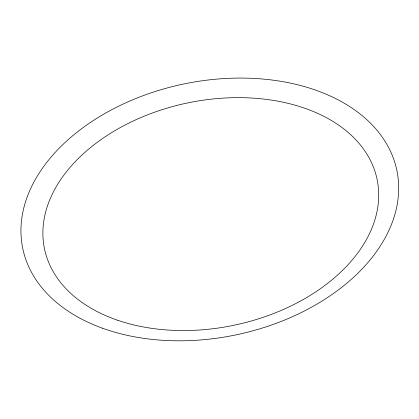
<?xml version="1.0" encoding="UTF-8"?>
<svg xmlns="http://www.w3.org/2000/svg" width="419" height="419" viewBox="0 0 419 419"><rect width="100%" height="100%" fill="white"/><g stroke="black" fill="none" stroke-linecap="round" stroke-linejoin="round"><path stroke-width="0.63" d="M102.362 328.171A191.08 128.135 -11.8 0 0 398.05 198.784A191.08 128.135 -11.8 0 0 129.026 101.372A191.08 128.135 -11.8 0 0 102.362 328.171M117.865 320.326A169.889 113.554 -11.8 0 0 378.362 202.309A169.889 113.554 -11.8 0 0 136.123 119.656A169.889 113.554 -11.8 0 0 117.865 320.326"/></g></svg>
